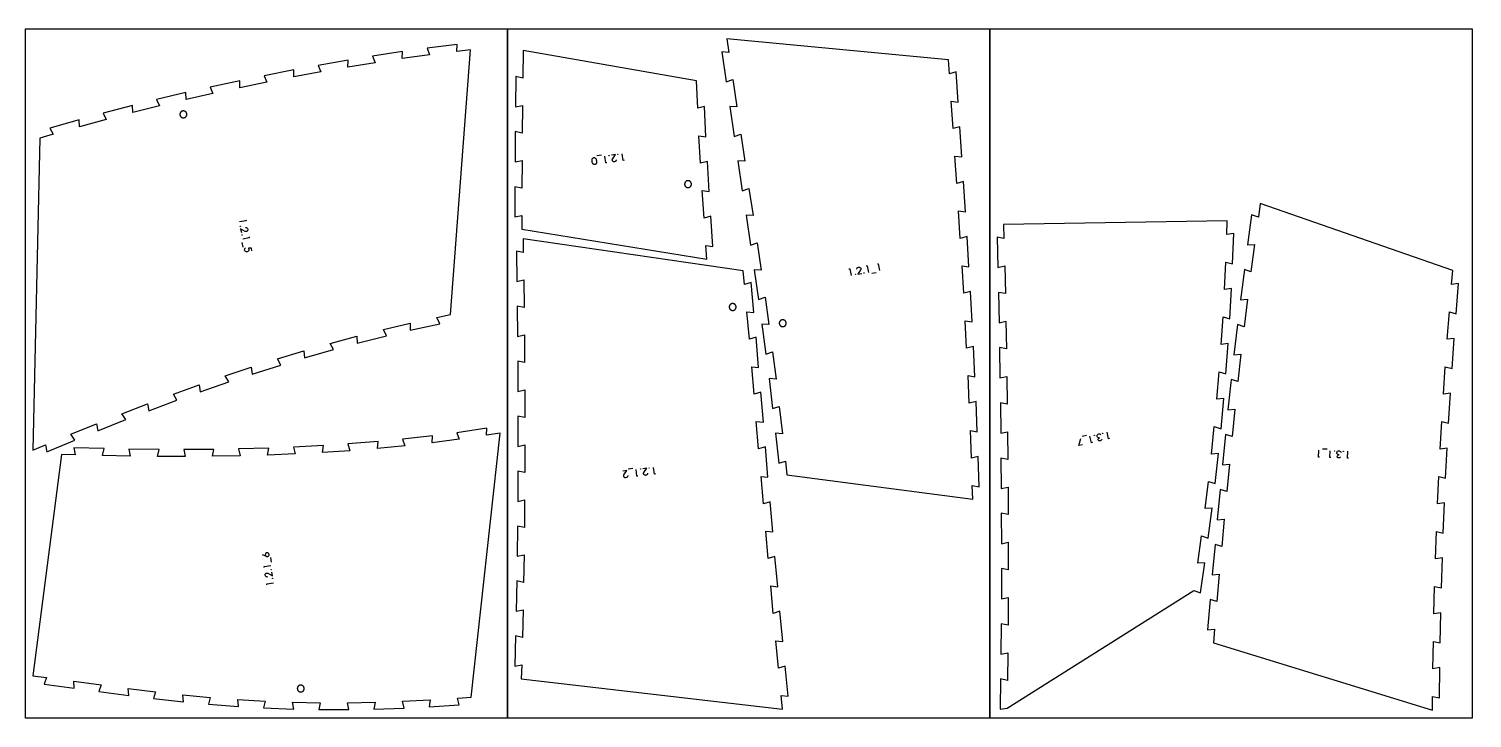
# Model space of a CAD drawing. Header units: millimetres. Extents: x -7040 to -2840, y -1100 to 1000.
# Drawn here: x -4935 to -2840, y -1100 to -100 of the extents above; entities that cross this region are included whole.
import ezdxf

# ---------------------------------------------------------------- set-up
doc = ezdxf.new("R2010")
doc.units = ezdxf.units.MM
doc.header["$MEASUREMENT"] = 0
for name, color, linetype, true_color in [('Default', 18, 'Continuous', 0x000000), ('nest_recut pieces$l_engrave_text', 5, 'Continuous', 0x0000ff), ('nest_recut pieces$l_inner_cut', 3, 'Continuous', 0x00ff00), ('nest_recut pieces$l_outer_cut', 1, 'Continuous', 0xff0000)]:
    doc.layers.add(name, color=color, linetype=linetype, true_color=true_color)

msp = doc.modelspace()

# ---------------------------------------------------------------- linework, layer by layer
at = {"layer": 'Default'}
for points in [[(-4940.5, -1100), (-4940.5, -100), (-4240.5, -100), (-4240.5, -1100)], [(-4240.5, -1100), (-4240.5, -100), (-3540.5, -100), (-3540.5, -1100)], [(-3540.5, -1100), (-3540.5, -100), (-2840.5, -100), (-2840.5, -1100)]]:
    msp.add_lwpolyline(points, close=True, dxfattribs=at)
at = {"layer": 'nest_recut pieces$l_engrave_text'}
for points in [[(-4113.8, -287), (-4113.2, -287.4), (-4112.6, -288.1), (-4112.1, -289.1), (-4112.1, -289.2), (-4112, -289.4), (-4111.9, -289.7), (-4111.8, -290.1), (-4111.6, -291.3), (-4111.4, -292.5), (-4111.4, -293), (-4111.4, -293.4), (-4111.4, -293.7), (-4111.4, -293.8), (-4111.7, -295), (-4111.9, -295.5), (-4112.1, -295.8), (-4112.6, -296.4), (-4113.2, -296.8), (-4113.9, -297), (-4114.7, -297), (-4115.5, -296.8), (-4116, -296.4), (-4116.6, -295.8), (-4117, -295.2), (-4117.3, -294.4), (-4117.6, -293.7), (-4117.7, -292.7), (-4117.9, -291.7), (-4118, -290.8), (-4117.9, -290), (-4117.9, -289.4), (-4117.7, -288.7), (-4117.4, -288.1), (-4116.9, -287.5), (-4116.5, -287.2), (-4116, -286.9), (-4115.4, -286.7), (-4114.6, -286.7)], [(-4093.2, -284.3), (-4093.3, -284.3), (-4093.4, -284.1), (-4093.4, -283.9), (-4093.2, -283.8), (-4093.1, -283.9), (-4093, -284.1), (-4093, -284.2)], [(-4080.5, -282.5), (-4080.7, -282.5), (-4080.8, -282.3), (-4080.8, -282.1), (-4080.6, -282), (-4080.4, -282.1), (-4080.3, -282.2), (-4080.4, -282.4)], [(-4628.2, -386.4), (-4628.2, -386.6), (-4628.3, -386.7), (-4628.5, -386.6), (-4628.6, -386.5), (-4628.6, -386.3), (-4628.4, -386.2), (-4628.2, -386.3)], [(-4625.7, -398.9), (-4625.8, -399.1), (-4625.9, -399.2), (-4626.1, -399.2), (-4626.2, -399), (-4626.2, -398.9), (-4626, -398.8), (-4625.8, -398.8)], [(-3735.7, -456.1), (-3735.5, -456.1), (-3735.4, -456.3), (-3735.4, -456.5), (-3735.6, -456.6), (-3735.8, -456.5), (-3735.8, -456.4), (-3735.8, -456.2)], [(-3723.1, -453.9), (-3722.9, -454), (-3722.8, -454.1), (-3722.8, -454.3), (-3723, -454.4), (-3723.2, -454.4), (-3723.3, -454.2), (-3723.2, -454)], [(-3388.9, -690), (-3389.1, -689.9), (-3389.2, -689.8), (-3389.2, -689.6), (-3389, -689.5), (-3388.9, -689.5), (-3388.8, -689.7), (-3388.8, -689.9)], [(-3376.5, -687.1), (-3376.7, -687.1), (-3376.8, -686.9), (-3376.8, -686.7), (-3376.6, -686.6), (-3376.4, -686.6), (-3376.3, -686.8), (-3376.3, -687)], [(-3040.4, -712.7), (-3040.5, -712.6), (-3040.6, -712.4), (-3040.5, -712.3), (-3040.3, -712.2), (-3040.2, -712.3), (-3040.1, -712.5), (-3040.2, -712.6)], [(-3027.6, -713.2), (-3027.8, -713.1), (-3027.8, -712.9), (-3027.8, -712.7), (-3027.6, -712.7), (-3027.4, -712.8), (-3027.4, -712.9), (-3027.4, -713.1)], [(-4047.7, -739), (-4047.8, -738.9), (-4047.9, -738.8), (-4047.9, -738.6), (-4047.7, -738.5), (-4047.5, -738.6), (-4047.4, -738.7), (-4047.5, -738.9)], [(-4035, -737.4), (-4035.2, -737.4), (-4035.2, -737.2), (-4035.2, -737), (-4035, -737), (-4034.9, -737), (-4034.8, -737.2), (-4034.8, -737.3)], [(-4583.8, -884.7), (-4583.8, -884.6), (-4583.7, -884.5), (-4583.5, -884.5), (-4583.4, -884.7), (-4583.4, -884.8), (-4583.6, -884.9), (-4583.8, -884.9)], [(-4581.8, -897.4), (-4581.8, -897.2), (-4581.7, -897.1), (-4581.5, -897.1), (-4581.4, -897.3), (-4581.4, -897.4), (-4581.6, -897.5), (-4581.8, -897.5)]]:
    msp.add_lwpolyline(points, close=True, dxfattribs=at)
for points in [[(-4104.2, -283.4), (-4110.9, -284.4)], [(-4096.7, -294.2), (-4098.1, -294.4), (-4099.5, -284.7)], [(-4082.7, -289.8), (-4082.8, -290.3), (-4082.9, -291), (-4083.2, -291.5), (-4083.5, -291.9), (-4084.3, -292.6), (-4085.2, -292.9), (-4085.7, -293), (-4086.3, -292.9), (-4086.8, -292.7), (-4087.4, -292.4), (-4088.1, -291.6), (-4088.4, -291.1), (-4088.5, -290.6), (-4088.5, -289.6), (-4088.5, -289.3), (-4088.4, -289.2), (-4088.3, -288.8), (-4084.1, -282.5), (-4089.8, -283.4)], [(-4071.4, -290.6), (-4072.8, -290.8), (-4074.2, -281.1)], [(-4620.5, -376.9), (-4620.2, -378.3), (-4629.8, -380.1)], [(-4620.8, -388.2), (-4620.3, -388.3), (-4619.6, -388.4), (-4619, -388.6), (-4618.6, -388.9), (-4617.9, -389.6), (-4617.5, -390.6), (-4617.5, -391.1), (-4617.5, -391.7), (-4617.6, -392.2), (-4617.9, -392.7), (-4618.7, -393.5), (-4619.2, -393.8), (-4619.6, -394), (-4620.6, -394), (-4620.9, -394), (-4621.1, -394), (-4621.5, -393.8), (-4628, -389.9), (-4626.8, -395.6)], [(-4626.1, -410), (-4624.8, -416.7)], [(-4615.7, -401.9), (-4615.4, -403.4), (-4625, -405.2)], [(-4611.7, -421.8), (-4612.4, -418.2), (-4616.7, -418.1), (-4616.5, -418.7), (-4616.1, -419.5), (-4616, -420.3), (-4616, -421), (-4616.2, -421.6), (-4616.5, -422.2), (-4617, -422.7), (-4617.7, -423.2), (-4618.4, -423.3), (-4619.2, -423.4), (-4620, -423.3), (-4620.7, -422.9), (-4621.4, -422.5), (-4621.9, -421.8), (-4622.2, -420.9), (-4622.3, -420.2), (-4622.1, -419.3), (-4621.7, -418.6), (-4621.3, -418.2), (-4621, -417.9), (-4620.9, -417.8)], [(-3745, -448.3), (-3743.6, -448), (-3742, -457.7)], [(-3733.7, -448.7), (-3733.6, -448.3), (-3733.5, -447.6), (-3733.2, -447), (-3732.9, -446.6), (-3732.2, -446), (-3731.3, -445.6), (-3730.8, -445.5), (-3730.2, -445.6), (-3729.6, -445.7), (-3729.1, -446), (-3728.3, -446.8), (-3728, -447.3), (-3727.9, -447.7), (-3727.9, -448.7), (-3727.9, -449), (-3727.9, -449.2), (-3728.1, -449.6), (-3732.1, -456), (-3726.4, -455)], [(-3719.9, -443.9), (-3718.5, -443.7), (-3716.8, -453.3)], [(-3712, -454.5), (-3705.3, -453.4)], [(-3703.8, -441.1), (-3702.4, -440.9), (-3700.7, -450.5)], [(-3400, -690), (-3406.6, -691.5)], [(-3391.6, -700.1), (-3393, -700.5), (-3395.2, -690.9)], [(-3378.1, -695.4), (-3378.5, -696.4), (-3378.8, -696.9), (-3379.4, -697.5), (-3380.2, -697.8), (-3381.1, -697.8), (-3382, -697.6), (-3382.7, -697), (-3383.1, -696.2), (-3383.1, -695.2), (-3382.7, -694.4), (-3382, -693.8), (-3381.2, -693.3), (-3382.6, -693.3), (-3383.7, -693), (-3384.4, -692.4), (-3384.8, -691.5), (-3384.9, -690.8), (-3384.9, -690.1), (-3384.7, -689.5), (-3384.4, -689), (-3383.5, -688.2), (-3382.1, -687.7), (-3381.3, -687.6), (-3380.4, -688), (-3379.8, -688.5), (-3379.2, -689.2)], [(-3366.7, -694.4), (-3368.1, -694.7), (-3370.3, -685.2)], [(-3406.1, -703.5), (-3411.5, -704.7), (-3408.7, -694.1)], [(-3061.8, -721.2), (-3063.3, -721.2), (-3062.9, -711.4)], [(-3051.1, -709.9), (-3057.9, -709.6)], [(-3045.6, -721.8), (-3047, -721.8), (-3046.6, -712)], [(-3031.4, -720.8), (-3031.9, -721.6), (-3032.4, -722.1), (-3033.1, -722.4), (-3034, -722.5), (-3034.9, -722.3), (-3035.7, -721.8), (-3036.2, -721.1), (-3036.4, -720.2), (-3036.1, -719.3), (-3035.5, -718.6), (-3034.7, -718.2), (-3033.7, -718), (-3035.1, -717.6), (-3036.1, -717), (-3036.7, -716.2), (-3036.8, -715.3), (-3036.7, -714.6), (-3036.5, -713.9), (-3036.2, -713.4), (-3035.7, -712.9), (-3034.6, -712.4), (-3033.2, -712.3), (-3032.4, -712.5), (-3031.6, -713), (-3031.2, -713.6), (-3030.7, -714.5)], [(-3020.1, -722.8), (-3021.5, -722.7), (-3021.1, -712.9)], [(-4066.2, -748.2), (-4066.2, -748.7), (-4066.4, -749.4), (-4066.7, -749.9), (-4067, -750.3), (-4067.8, -750.9), (-4068.7, -751.3), (-4069.2, -751.3), (-4069.8, -751.2), (-4070.3, -751), (-4070.8, -750.8), (-4071.6, -749.9), (-4071.9, -749.4), (-4072, -748.9), (-4071.9, -747.9), (-4071.9, -747.6), (-4071.8, -747.5), (-4071.7, -747.1), (-4067.3, -740.9), (-4073.1, -741.6)], [(-4058.7, -737.8), (-4065.4, -738.7)], [(-4051.3, -748.8), (-4052.8, -749), (-4054, -739.3)], [(-4037.3, -744.7), (-4037.4, -745.2), (-4037.6, -745.9), (-4037.8, -746.4), (-4038.2, -746.8), (-4038.9, -747.4), (-4039.8, -747.7), (-4040.4, -747.8), (-4040.9, -747.7), (-4041.5, -747.5), (-4042, -747.2), (-4042.8, -746.4), (-4043, -745.9), (-4043.2, -745.4), (-4043.1, -744.4), (-4043.1, -744.1), (-4043, -744), (-4042.8, -743.5), (-4038.5, -737.4), (-4044.3, -738.1)], [(-4026, -745.7), (-4027.4, -745.9), (-4028.6, -736.2)], [(-4597, -862.7), (-4591.1, -865.2), (-4590.5, -865.4), (-4589.9, -865.6), (-4589.5, -865.6), (-4588.7, -865.5), (-4588, -865.2), (-4587.5, -864.8), (-4587, -864.1), (-4586.8, -863.4), (-4586.8, -862.6), (-4586.9, -861.9), (-4587.3, -861.2), (-4587.9, -860.6), (-4588.6, -860.2), (-4589.3, -860), (-4590, -860.1), (-4590.8, -860.4), (-4591.4, -860.8), (-4591.9, -861.5), (-4592.1, -862.3), (-4592.2, -863), (-4592, -863.8), (-4591.8, -864.3), (-4591.5, -864.7), (-4591.1, -865), (-4590.6, -865.4)], [(-4593.8, -881.4), (-4594, -880), (-4584.4, -878.4)], [(-4583.1, -873.7), (-4584.2, -867)], [(-4589.2, -895.3), (-4589.7, -895.2), (-4590.4, -895.1), (-4590.9, -894.8), (-4591.3, -894.5), (-4592, -893.8), (-4592.3, -892.8), (-4592.4, -892.3), (-4592.3, -891.7), (-4592.2, -891.2), (-4591.9, -890.7), (-4591.1, -889.9), (-4590.6, -889.6), (-4590.1, -889.5), (-4589.1, -889.5), (-4588.8, -889.5), (-4588.7, -889.6), (-4588.3, -889.7), (-4581.9, -893.8), (-4582.8, -888.1)], [(-4589.8, -906.6), (-4590, -905.2), (-4580.4, -903.7)]]:
    msp.add_lwpolyline(points, dxfattribs=at)
at = {"layer": 'nest_recut pieces$l_inner_cut'}
for points in [[(-4710.2, -229), (-4710, -228.9), (-4709.8, -228.9), (-4709.7, -228.8), (-4709.5, -228.8), (-4709.4, -228.7), (-4709.2, -228.7), (-4709, -228.6), (-4708.9, -228.5), (-4708.7, -228.4), (-4708.6, -228.4), (-4708.4, -228.3), (-4708.3, -228.2), (-4708.1, -228.1), (-4708, -228), (-4707.9, -227.9), (-4707.7, -227.7), (-4707.6, -227.6), (-4707.5, -227.5), (-4707.4, -227.4), (-4707.3, -227.2), (-4707.2, -227.1), (-4707.1, -227), (-4707, -226.8), (-4706.9, -226.7), (-4706.8, -226.5), (-4706.7, -226.4), (-4706.6, -226.2), (-4706.5, -226), (-4706.5, -225.9), (-4706.4, -225.7), (-4706.4, -225.6), (-4706.3, -225.4), (-4706.3, -225.2), (-4706.2, -225.1), (-4706.2, -224.9), (-4706.2, -224.7), (-4706.2, -224.5), (-4706.1, -224.4), (-4706.1, -224.2), (-4706.1, -224), (-4706.1, -223.8), (-4706.1, -223.7), (-4706.2, -223.5), (-4706.2, -223.3), (-4706.2, -223.2), (-4706.3, -223), (-4706.3, -222.8), (-4706.3, -222.7), (-4706.4, -222.5), (-4706.4, -222.3), (-4706.5, -222.2), (-4706.6, -222), (-4706.7, -221.8), (-4706.7, -221.7), (-4706.8, -221.5), (-4706.9, -221.4), (-4707, -221.2), (-4707.1, -221.1), (-4707.2, -221), (-4707.3, -220.8), (-4707.4, -220.7), (-4707.6, -220.6), (-4707.7, -220.5), (-4707.8, -220.3), (-4707.9, -220.2), (-4708.1, -220.1), (-4708.2, -220), (-4708.4, -219.9), (-4708.5, -219.8), (-4708.6, -219.7), (-4708.8, -219.6), (-4709, -219.6), (-4709.1, -219.5), (-4709.3, -219.4), (-4709.4, -219.4), (-4709.6, -219.3), (-4709.8, -219.3), (-4709.9, -219.2), (-4710.1, -219.2), (-4710.3, -219.1), (-4710.4, -219.1), (-4710.6, -219.1), (-4710.8, -219.1), (-4711, -219.1), (-4711.1, -219.1), (-4711.3, -219.1), (-4711.5, -219.1), (-4711.7, -219.1), (-4711.8, -219.1), (-4712, -219.1), (-4712.2, -219.2), (-4712.3, -219.2), (-4712.5, -219.3), (-4712.7, -219.3), (-4712.8, -219.4), (-4713, -219.4), (-4713.2, -219.5), (-4713.3, -219.6), (-4713.5, -219.6), (-4713.6, -219.7), (-4713.8, -219.8), (-4713.9, -219.9), (-4714.1, -220), (-4714.2, -220.1), (-4714.3, -220.2), (-4714.5, -220.3), (-4714.6, -220.5), (-4714.7, -220.6), (-4714.8, -220.7), (-4714.9, -220.8), (-4715.1, -221), (-4715.2, -221.1), (-4715.3, -221.2), (-4715.4, -221.4), (-4715.4, -221.5), (-4715.5, -221.7), (-4715.6, -221.8), (-4715.7, -222), (-4715.8, -222.2), (-4715.8, -222.3), (-4715.9, -222.5), (-4715.9, -222.7), (-4716, -222.8), (-4716, -223), (-4716.1, -223.2), (-4716.1, -223.3), (-4716.1, -223.5), (-4716.1, -223.7), (-4716.1, -223.8), (-4716.1, -224), (-4716.1, -224.2), (-4716.1, -224.4), (-4716.1, -224.5), (-4716.1, -224.7), (-4716.1, -224.9), (-4716, -225.1), (-4716, -225.2), (-4716, -225.4), (-4715.9, -225.6), (-4715.8, -225.7), (-4715.8, -225.9), (-4715.7, -226), (-4715.7, -226.2), (-4715.6, -226.4), (-4715.5, -226.5), (-4715.4, -226.7), (-4715.3, -226.8), (-4715.2, -227), (-4715.1, -227.1), (-4715, -227.2), (-4714.9, -227.4), (-4714.8, -227.5), (-4714.7, -227.6), (-4714.5, -227.7), (-4714.4, -227.9), (-4714.3, -228), (-4714.1, -228.1), (-4714, -228.2), (-4713.8, -228.3), (-4713.7, -228.4), (-4713.5, -228.4), (-4713.4, -228.5), (-4713.2, -228.6), (-4713.1, -228.7), (-4712.9, -228.7), (-4712.8, -228.8), (-4712.6, -228.8), (-4712.4, -228.9), (-4712.3, -228.9), (-4712.1, -229), (-4711.9, -229), (-4711.7, -229), (-4711.6, -229), (-4711.4, -229.1), (-4711.2, -229.1), (-4711, -229.1), (-4710.9, -229.1), (-4710.7, -229), (-4710.5, -229), (-4710.4, -229)], [(-3983.6, -326), (-3983.6, -326.1), (-3983.5, -326.3), (-3983.5, -326.5), (-3983.5, -326.6), (-3983.4, -326.8), (-3983.3, -327), (-3983.3, -327.1), (-3983.2, -327.3), (-3983.1, -327.5), (-3983.1, -327.6), (-3983, -327.8), (-3982.9, -327.9), (-3982.8, -328.1), (-3982.7, -328.2), (-3982.6, -328.3), (-3982.5, -328.5), (-3982.4, -328.6), (-3982.3, -328.7), (-3982.1, -328.9), (-3982, -329), (-3981.9, -329.1), (-3981.7, -329.2), (-3981.6, -329.3), (-3981.5, -329.4), (-3981.3, -329.5), (-3981.2, -329.6), (-3981, -329.7), (-3980.9, -329.7), (-3980.7, -329.8), (-3980.5, -329.9), (-3980.4, -330), (-3980.2, -330), (-3980, -330.1), (-3979.9, -330.1), (-3979.7, -330.1), (-3979.5, -330.2), (-3979.4, -330.2), (-3979.2, -330.2), (-3979, -330.2), (-3978.9, -330.3), (-3978.7, -330.3), (-3978.5, -330.3), (-3978.3, -330.2), (-3978.2, -330.2), (-3978, -330.2), (-3977.8, -330.2), (-3977.6, -330.2), (-3977.5, -330.1), (-3977.3, -330.1), (-3977.1, -330), (-3977, -330), (-3976.8, -329.9), (-3976.7, -329.8), (-3976.5, -329.8), (-3976.3, -329.7), (-3976.2, -329.6), (-3976, -329.5), (-3975.9, -329.4), (-3975.7, -329.3), (-3975.6, -329.2), (-3975.5, -329.1), (-3975.3, -329), (-3975.2, -328.9), (-3975.1, -328.8), (-3975, -328.6), (-3974.9, -328.5), (-3974.7, -328.4), (-3974.6, -328.2), (-3974.5, -328.1), (-3974.4, -328), (-3974.4, -327.8), (-3974.3, -327.7), (-3974.2, -327.5), (-3974.1, -327.3), (-3974, -327.2), (-3974, -327), (-3973.9, -326.9), (-3973.9, -326.7), (-3973.8, -326.5), (-3973.8, -326.4), (-3973.7, -326.2), (-3973.7, -326), (-3973.7, -325.9), (-3973.7, -325.7), (-3973.7, -325.5), (-3973.7, -325.3), (-3973.7, -325.2), (-3973.7, -325), (-3973.7, -324.8), (-3973.7, -324.6), (-3973.7, -324.5), (-3973.7, -324.3), (-3973.8, -324.1), (-3973.8, -324), (-3973.9, -323.8), (-3973.9, -323.6), (-3974, -323.5), (-3974.1, -323.3), (-3974.1, -323.1), (-3974.2, -323), (-3974.3, -322.8), (-3974.4, -322.7), (-3974.5, -322.5), (-3974.6, -322.4), (-3974.7, -322.3), (-3974.8, -322.1), (-3974.9, -322), (-3975, -321.9), (-3975.1, -321.7), (-3975.2, -321.6), (-3975.4, -321.5), (-3975.5, -321.4), (-3975.6, -321.3), (-3975.8, -321.2), (-3975.9, -321.1), (-3976.1, -321), (-3976.2, -320.9), (-3976.4, -320.8), (-3976.5, -320.7), (-3976.7, -320.7), (-3976.8, -320.6), (-3977, -320.5), (-3977.2, -320.5), (-3977.3, -320.4), (-3977.5, -320.4), (-3977.7, -320.4), (-3977.8, -320.3), (-3978, -320.3), (-3978.2, -320.3), (-3978.4, -320.3), (-3978.5, -320.3), (-3978.7, -320.3), (-3978.9, -320.3), (-3979.1, -320.3), (-3979.2, -320.3), (-3979.4, -320.3), (-3979.6, -320.3), (-3979.7, -320.4), (-3979.9, -320.4), (-3980.1, -320.5), (-3980.2, -320.5), (-3980.4, -320.6), (-3980.6, -320.6), (-3980.7, -320.7), (-3980.9, -320.8), (-3981, -320.9), (-3981.2, -321), (-3981.3, -321), (-3981.5, -321.1), (-3981.6, -321.2), (-3981.8, -321.3), (-3981.9, -321.5), (-3982, -321.6), (-3982.2, -321.7), (-3982.3, -321.8), (-3982.4, -321.9), (-3982.5, -322.1), (-3982.6, -322.2), (-3982.7, -322.3), (-3982.8, -322.5), (-3982.9, -322.6), (-3983, -322.8), (-3983.1, -322.9), (-3983.2, -323.1), (-3983.2, -323.3), (-3983.3, -323.4), (-3983.4, -323.6), (-3983.4, -323.7), (-3983.5, -323.9), (-3983.5, -324.1), (-3983.5, -324.2), (-3983.6, -324.4), (-3983.6, -324.6), (-3983.6, -324.8), (-3983.6, -324.9), (-3983.6, -325.1), (-3983.7, -325.3), (-3983.6, -325.4), (-3983.6, -325.6), (-3983.6, -325.8)], [(-3918.8, -504.1), (-3918.7, -504.3), (-3918.7, -504.5), (-3918.7, -504.7), (-3918.6, -504.8), (-3918.6, -505), (-3918.5, -505.2), (-3918.5, -505.3), (-3918.4, -505.5), (-3918.3, -505.6), (-3918.3, -505.8), (-3918.2, -506), (-3918.1, -506.1), (-3918, -506.3), (-3917.9, -506.4), (-3917.8, -506.5), (-3917.7, -506.7), (-3917.6, -506.8), (-3917.5, -506.9), (-3917.3, -507.1), (-3917.2, -507.2), (-3917.1, -507.3), (-3917, -507.4), (-3916.8, -507.5), (-3916.7, -507.6), (-3916.5, -507.7), (-3916.4, -507.8), (-3916.2, -507.9), (-3916.1, -508), (-3915.9, -508.1), (-3915.8, -508.1), (-3915.6, -508.2), (-3915.5, -508.3), (-3915.3, -508.3), (-3915.1, -508.4), (-3915, -508.4), (-3914.8, -508.4), (-3914.6, -508.5), (-3914.4, -508.5), (-3914.3, -508.5), (-3914.1, -508.5), (-3913.9, -508.5), (-3913.7, -508.5), (-3913.6, -508.5), (-3913.4, -508.5), (-3913.2, -508.5), (-3913.1, -508.5), (-3912.9, -508.5), (-3912.7, -508.4), (-3912.5, -508.4), (-3912.4, -508.3), (-3912.2, -508.3), (-3912.1, -508.2), (-3911.9, -508.2), (-3911.7, -508.1), (-3911.6, -508), (-3911.4, -507.9), (-3911.3, -507.9), (-3911.1, -507.8), (-3911, -507.7), (-3910.8, -507.6), (-3910.7, -507.5), (-3910.6, -507.4), (-3910.4, -507.2), (-3910.3, -507.1), (-3910.2, -507), (-3910.1, -506.9), (-3910, -506.7), (-3909.8, -506.6), (-3909.7, -506.5), (-3909.6, -506.3), (-3909.5, -506.2), (-3909.5, -506), (-3909.4, -505.9), (-3909.3, -505.7), (-3909.2, -505.6), (-3909.2, -505.4), (-3909.1, -505.2), (-3909, -505.1), (-3909, -504.9), (-3908.9, -504.7), (-3908.9, -504.6), (-3908.9, -504.4), (-3908.8, -504.2), (-3908.8, -504.1), (-3908.8, -503.9), (-3908.8, -503.7), (-3908.8, -503.5), (-3908.8, -503.4), (-3908.8, -503.2), (-3908.8, -503), (-3908.8, -502.8), (-3908.9, -502.7), (-3908.9, -502.5), (-3908.9, -502.3), (-3909, -502.2), (-3909, -502), (-3909.1, -501.8), (-3909.2, -501.7), (-3909.2, -501.5), (-3909.3, -501.4), (-3909.4, -501.2), (-3909.5, -501), (-3909.5, -500.9), (-3909.6, -500.8), (-3909.7, -500.6), (-3909.8, -500.5), (-3910, -500.3), (-3910.1, -500.2), (-3910.2, -500.1), (-3910.3, -500), (-3910.4, -499.8), (-3910.6, -499.7), (-3910.7, -499.6), (-3910.8, -499.5), (-3911, -499.4), (-3911.1, -499.3), (-3911.3, -499.2), (-3911.4, -499.1), (-3911.6, -499.1), (-3911.7, -499), (-3911.9, -498.9), (-3912.1, -498.9), (-3912.2, -498.8), (-3912.4, -498.7), (-3912.6, -498.7), (-3912.7, -498.7), (-3912.9, -498.6), (-3913.1, -498.6), (-3913.2, -498.6), (-3913.4, -498.6), (-3913.6, -498.5), (-3913.8, -498.5), (-3913.9, -498.5), (-3914.1, -498.5), (-3914.3, -498.6), (-3914.4, -498.6), (-3914.6, -498.6), (-3914.8, -498.6), (-3915, -498.7), (-3915.1, -498.7), (-3915.3, -498.8), (-3915.5, -498.8), (-3915.6, -498.9), (-3915.8, -498.9), (-3915.9, -499), (-3916.1, -499.1), (-3916.2, -499.2), (-3916.4, -499.3), (-3916.5, -499.4), (-3916.7, -499.5), (-3916.8, -499.6), (-3917, -499.7), (-3917.1, -499.8), (-3917.2, -499.9), (-3917.3, -500), (-3917.5, -500.1), (-3917.6, -500.3), (-3917.7, -500.4), (-3917.8, -500.5), (-3917.9, -500.7), (-3918, -500.8), (-3918.1, -501), (-3918.2, -501.1), (-3918.3, -501.3), (-3918.3, -501.4), (-3918.4, -501.6), (-3918.5, -501.8), (-3918.5, -501.9), (-3918.6, -502.1), (-3918.6, -502.3), (-3918.7, -502.4), (-3918.7, -502.6), (-3918.7, -502.8), (-3918.8, -502.9), (-3918.8, -503.1), (-3918.8, -503.3), (-3918.8, -503.5), (-3918.8, -503.6), (-3918.8, -503.8), (-3918.8, -504)], [(-3836.2, -526.2), (-3836.3, -526), (-3836.3, -525.8), (-3836.3, -525.7), (-3836.4, -525.5), (-3836.5, -525.3), (-3836.5, -525.2), (-3836.6, -525), (-3836.7, -524.8), (-3836.7, -524.7), (-3836.8, -524.5), (-3836.9, -524.4), (-3837, -524.2), (-3837.1, -524.1), (-3837.2, -524), (-3837.3, -523.8), (-3837.4, -523.7), (-3837.5, -523.6), (-3837.7, -523.4), (-3837.8, -523.3), (-3837.9, -523.2), (-3838, -523.1), (-3838.2, -523), (-3838.3, -522.9), (-3838.5, -522.8), (-3838.6, -522.7), (-3838.8, -522.6), (-3838.9, -522.5), (-3839.1, -522.5), (-3839.2, -522.4), (-3839.4, -522.3), (-3839.6, -522.3), (-3839.7, -522.2), (-3839.9, -522.2), (-3840.1, -522.1), (-3840.2, -522.1), (-3840.4, -522.1), (-3840.6, -522), (-3840.8, -522), (-3840.9, -522), (-3841.1, -522), (-3841.3, -522), (-3841.4, -522), (-3841.6, -522), (-3841.8, -522.1), (-3842, -522.1), (-3842.1, -522.1), (-3842.3, -522.2), (-3842.5, -522.2), (-3842.6, -522.2), (-3842.8, -522.3), (-3843, -522.4), (-3843.1, -522.4), (-3843.3, -522.5), (-3843.4, -522.6), (-3843.6, -522.7), (-3843.7, -522.7), (-3843.9, -522.8), (-3844, -522.9), (-3844.2, -523), (-3844.3, -523.1), (-3844.4, -523.3), (-3844.6, -523.4), (-3844.7, -523.5), (-3844.8, -523.6), (-3844.9, -523.7), (-3845, -523.9), (-3845.2, -524), (-3845.3, -524.2), (-3845.4, -524.3), (-3845.4, -524.4), (-3845.5, -524.6), (-3845.6, -524.7), (-3845.7, -524.9), (-3845.8, -525.1), (-3845.8, -525.2), (-3845.9, -525.4), (-3845.9, -525.6), (-3846, -525.7), (-3846, -525.9), (-3846.1, -526.1), (-3846.1, -526.2), (-3846.1, -526.4), (-3846.1, -526.6), (-3846.1, -526.7), (-3846.2, -526.9), (-3846.2, -527.1), (-3846.2, -527.3), (-3846.1, -527.4), (-3846.1, -527.6), (-3846.1, -527.8), (-3846.1, -528), (-3846, -528.1), (-3846, -528.3), (-3845.9, -528.5), (-3845.9, -528.6), (-3845.8, -528.8), (-3845.8, -528.9), (-3845.7, -529.1), (-3845.6, -529.3), (-3845.5, -529.4), (-3845.5, -529.6), (-3845.4, -529.7), (-3845.3, -529.9), (-3845.2, -530), (-3845.1, -530.1), (-3845, -530.3), (-3844.8, -530.4), (-3844.7, -530.5), (-3844.6, -530.6), (-3844.5, -530.8), (-3844.3, -530.9), (-3844.2, -531), (-3844.1, -531.1), (-3843.9, -531.2), (-3843.8, -531.3), (-3843.6, -531.4), (-3843.5, -531.5), (-3843.3, -531.5), (-3843.2, -531.6), (-3843, -531.7), (-3842.8, -531.7), (-3842.7, -531.8), (-3842.5, -531.8), (-3842.3, -531.9), (-3842.2, -531.9), (-3842, -531.9), (-3841.8, -532), (-3841.6, -532), (-3841.5, -532), (-3841.3, -532), (-3841.1, -532), (-3841, -532), (-3840.8, -532), (-3840.6, -532), (-3840.4, -532), (-3840.3, -531.9), (-3840.1, -531.9), (-3839.9, -531.9), (-3839.8, -531.8), (-3839.6, -531.8), (-3839.4, -531.7), (-3839.3, -531.6), (-3839.1, -531.6), (-3838.9, -531.5), (-3838.8, -531.4), (-3838.6, -531.3), (-3838.5, -531.2), (-3838.3, -531.2), (-3838.2, -531.1), (-3838.1, -530.9), (-3837.9, -530.8), (-3837.8, -530.7), (-3837.7, -530.6), (-3837.6, -530.5), (-3837.4, -530.4), (-3837.3, -530.2), (-3837.2, -530.1), (-3837.1, -530), (-3837, -529.8), (-3836.9, -529.7), (-3836.8, -529.5), (-3836.7, -529.4), (-3836.7, -529.2), (-3836.6, -529.1), (-3836.5, -528.9), (-3836.5, -528.7), (-3836.4, -528.6), (-3836.4, -528.4), (-3836.3, -528.2), (-3836.3, -528.1), (-3836.2, -527.9), (-3836.2, -527.7), (-3836.2, -527.5), (-3836.2, -527.4), (-3836.2, -527.2), (-3836.2, -527), (-3836.2, -526.9), (-3836.2, -526.7), (-3836.2, -526.5), (-3836.2, -526.3)], [(-4541.6, -1052.1), (-4541.7, -1052.2), (-4541.9, -1052.2), (-4542.1, -1052.3), (-4542.2, -1052.3), (-4542.4, -1052.4), (-4542.6, -1052.4), (-4542.7, -1052.5), (-4542.9, -1052.5), (-4543, -1052.6), (-4543.2, -1052.7), (-4543.3, -1052.8), (-4543.5, -1052.9), (-4543.6, -1053), (-4543.8, -1053.1), (-4543.9, -1053.2), (-4544, -1053.3), (-4544.2, -1053.4), (-4544.3, -1053.5), (-4544.4, -1053.7), (-4544.5, -1053.8), (-4544.6, -1053.9), (-4544.8, -1054.1), (-4544.9, -1054.2), (-4545, -1054.3), (-4545, -1054.5), (-4545.1, -1054.6), (-4545.2, -1054.8), (-4545.3, -1054.9), (-4545.4, -1055.1), (-4545.4, -1055.3), (-4545.5, -1055.4), (-4545.5, -1055.6), (-4545.6, -1055.8), (-4545.6, -1055.9), (-4545.7, -1056.1), (-4545.7, -1056.3), (-4545.7, -1056.4), (-4545.7, -1056.6), (-4545.8, -1056.8), (-4545.8, -1057), (-4545.8, -1057.1), (-4545.8, -1057.3), (-4545.8, -1057.5), (-4545.7, -1057.7), (-4545.7, -1057.8), (-4545.7, -1058), (-4545.7, -1058.2), (-4545.6, -1058.3), (-4545.6, -1058.5), (-4545.5, -1058.7), (-4545.5, -1058.8), (-4545.4, -1059), (-4545.3, -1059.1), (-4545.3, -1059.3), (-4545.2, -1059.5), (-4545.1, -1059.6), (-4545, -1059.8), (-4544.9, -1059.9), (-4544.8, -1060), (-4544.7, -1060.2), (-4544.6, -1060.3), (-4544.5, -1060.4), (-4544.4, -1060.6), (-4544.2, -1060.7), (-4544.1, -1060.8), (-4544, -1060.9), (-4543.8, -1061), (-4543.7, -1061.1), (-4543.6, -1061.2), (-4543.4, -1061.3), (-4543.3, -1061.4), (-4543.1, -1061.5), (-4542.9, -1061.6), (-4542.8, -1061.7), (-4542.6, -1061.7), (-4542.5, -1061.8), (-4542.3, -1061.8), (-4542.1, -1061.9), (-4542, -1061.9), (-4541.8, -1062), (-4541.6, -1062), (-4541.5, -1062), (-4541.3, -1062.1), (-4541.1, -1062.1), (-4540.9, -1062.1), (-4540.8, -1062.1), (-4540.6, -1062.1), (-4540.4, -1062.1), (-4540.2, -1062.1), (-4540.1, -1062), (-4539.9, -1062), (-4539.7, -1062), (-4539.6, -1061.9), (-4539.4, -1061.9), (-4539.2, -1061.8), (-4539.1, -1061.8), (-4538.9, -1061.7), (-4538.7, -1061.7), (-4538.6, -1061.6), (-4538.4, -1061.5), (-4538.3, -1061.4), (-4538.1, -1061.3), (-4538, -1061.2), (-4537.8, -1061.1), (-4537.7, -1061), (-4537.6, -1060.9), (-4537.4, -1060.8), (-4537.3, -1060.7), (-4537.2, -1060.6), (-4537.1, -1060.4), (-4537, -1060.3), (-4536.8, -1060.2), (-4536.7, -1060), (-4536.6, -1059.9), (-4536.5, -1059.8), (-4536.5, -1059.6), (-4536.4, -1059.5), (-4536.3, -1059.3), (-4536.2, -1059.1), (-4536.1, -1059), (-4536.1, -1058.8), (-4536, -1058.7), (-4536, -1058.5), (-4535.9, -1058.3), (-4535.9, -1058.2), (-4535.9, -1058), (-4535.8, -1057.8), (-4535.8, -1057.6), (-4535.8, -1057.5), (-4535.8, -1057.3), (-4535.8, -1057.1), (-4535.8, -1056.9), (-4535.8, -1056.8), (-4535.8, -1056.6), (-4535.8, -1056.4), (-4535.8, -1056.3), (-4535.9, -1056.1), (-4535.9, -1055.9), (-4536, -1055.7), (-4536, -1055.6), (-4536.1, -1055.4), (-4536.1, -1055.3), (-4536.2, -1055.1), (-4536.3, -1054.9), (-4536.3, -1054.8), (-4536.4, -1054.6), (-4536.5, -1054.5), (-4536.6, -1054.3), (-4536.7, -1054.2), (-4536.8, -1054.1), (-4536.9, -1053.9), (-4537, -1053.8), (-4537.1, -1053.7), (-4537.3, -1053.5), (-4537.4, -1053.4), (-4537.5, -1053.3), (-4537.6, -1053.2), (-4537.8, -1053.1), (-4537.9, -1053), (-4538.1, -1052.9), (-4538.2, -1052.8), (-4538.4, -1052.7), (-4538.5, -1052.6), (-4538.7, -1052.5), (-4538.8, -1052.5), (-4539, -1052.4), (-4539.2, -1052.4), (-4539.3, -1052.3), (-4539.5, -1052.3), (-4539.7, -1052.2), (-4539.8, -1052.2), (-4540, -1052.1), (-4540.2, -1052.1), (-4540.3, -1052.1), (-4540.5, -1052.1), (-4540.7, -1052.1), (-4540.9, -1052.1), (-4541, -1052.1), (-4541.2, -1052.1), (-4541.4, -1052.1)]]:
    msp.add_lwpolyline(points, close=True, dxfattribs=at)
at = {"layer": 'nest_recut pieces$l_outer_cut'}
for points in [[(-4929.6, -711.1), (-4911.2, -703.5), (-4909.2, -713.5), (-4868.6, -696.7), (-4874.3, -688.2), (-4837.4, -673.1), (-4835.5, -683.2), (-4794.7, -666.9), (-4800.3, -658.3), (-4763.1, -643.9), (-4761.5, -654), (-4720.4, -638.6), (-4725.7, -629.9), (-4688.2, -616.4), (-4686.8, -626.5), (-4645.3, -612.2), (-4650.5, -603.4), (-4612.6, -590.8), (-4611.5, -601), (-4569.6, -587.7), (-4574.6, -578.8), (-4536.4, -567.3), (-4535.5, -577.5), (-4493.3, -565.4), (-4498, -556.4), (-4459.5, -546), (-4458.9, -556.2), (-4416.4, -545.4), (-4420.8, -536.2), (-4381.9, -527.1), (-4381.8, -537.3), (-4338.9, -527.9), (-4343, -518.6), (-4323.4, -514.6), (-4294.5, -130.4), (-4314.3, -132.7), (-4313.6, -122.5), (-4357.2, -128), (-4353.9, -137.7), (-4393.4, -143.2), (-4393, -133), (-4436.4, -139.6), (-4432.9, -149.2), (-4472.3, -155.6), (-4472, -145.4), (-4515.3, -152.9), (-4511.6, -162.4), (-4550.9, -169.7), (-4550.8, -159.5), (-4593.9, -167.9), (-4590.1, -177.3), (-4629.1, -185.3), (-4629.3, -175.2), (-4672.2, -184.4), (-4668.2, -193.8), (-4707.1, -202.6), (-4707.5, -192.4), (-4750.2, -202.5), (-4745.9, -211.8), (-4784.7, -221.4), (-4785.2, -211.3), (-4827.7, -222.3), (-4823.3, -231.5), (-4861.8, -242), (-4862.6, -231.8), (-4904.8, -243.9), (-4900.2, -252.9), (-4919.3, -258.6)], [(-3565.4, -782.5), (-3566, -762.6), (-3555.9, -764.2), (-3557.4, -720.3), (-3567.4, -722.7), (-3568.8, -682.8), (-3558.8, -684.4), (-3560.6, -640.5), (-3570.5, -642.9), (-3572.2, -603.1), (-3562.2, -604.6), (-3564.3, -560.8), (-3574.2, -563.2), (-3576.3, -523.4), (-3566.2, -524.8), (-3568.7, -481), (-3578.5, -483.5), (-3580.9, -443.7), (-3570.8, -445.1), (-3573.5, -401.3), (-3583.4, -403.9), (-3585.9, -364.1), (-3575.8, -365.4), (-3578.7, -321.6), (-3588.6, -324.3), (-3591.3, -284.5), (-3581.1, -285.8), (-3584.1, -242), (-3593.9, -244.6), (-3596.6, -204.8), (-3586.5, -206.2), (-3589.5, -162.4), (-3599.3, -165), (-3600.6, -145.1), (-3922.1, -114.3), (-3919.3, -134.1), (-3929.5, -133.5), (-3923.3, -177), (-3913.7, -173.6), (-3908, -213.1), (-3918.1, -212.6), (-3911.7, -256), (-3902.1, -252.6), (-3896.2, -292.1), (-3906.4, -291.6), (-3899.8, -335), (-3890.3, -331.5), (-3884.2, -371), (-3894.4, -370.5), (-3887.8, -413.9), (-3878.2, -410.4), (-3872.3, -449.9), (-3882.5, -449.4), (-3876.2, -492.8), (-3866.6, -489.4), (-3861.1, -529), (-3871.3, -528.3), (-3865.5, -571.8), (-3855.8, -568.5), (-3850.8, -608.1), (-3861, -607.3), (-3855.8, -650.9), (-3846.1, -647.8), (-3841.6, -687.4), (-3851.8, -686.5), (-3847, -730.2), (-3837.3, -727.1), (-3835.2, -746.9)], [(-4218, -131.5), (-4218.5, -171.4), (-4228.5, -169.3), (-4229, -213.2), (-4219, -211.3), (-4219.4, -251.2), (-4229.4, -249.1), (-4229.7, -293), (-4219.6, -291.1), (-4219.8, -331), (-4229.8, -329), (-4229.9, -372.9), (-4219.9, -370.9), (-4219.9, -390.8), (-3951.2, -434.3), (-3952.6, -414.4), (-3942.5, -415.7), (-3945.6, -371.9), (-3955.4, -374.5), (-3958, -334.7), (-3947.9, -336.1), (-3950.6, -292.3), (-3960.4, -294.9), (-3962.7, -255), (-3952.6, -256.5), (-3954.7, -212.7), (-3964.6, -215.2), (-3966.3, -175.3)], [(-3148, -353.2), (-3150.8, -373), (-3160.5, -369.7), (-3166.4, -413.4), (-3156.2, -412.7), (-3161.5, -452.5), (-3171.1, -449.2), (-3176.7, -493), (-3166.5, -492.3), (-3171.3, -532.1), (-3181, -528.9), (-3186.2, -572.7), (-3176, -571.9), (-3180.4, -611.7), (-3190.2, -608.7), (-3194.9, -652.5), (-3184.7, -651.6), (-3188.8, -691.5), (-3198.6, -688.5), (-3202.9, -732.4), (-3192.8, -731.4), (-3196.6, -771.3), (-3206.3, -768.3), (-3210.4, -812.3), (-3200.3, -811.2), (-3203.9, -851.1), (-3213.7, -848.2), (-3217.6, -892.2), (-3207.5, -891), (-3210.9, -931), (-3220.7, -928.1), (-3224.5, -972.1), (-3214.3, -970.9), (-3216, -990.9), (-2897.9, -1088.5), (-2897.8, -1068.5), (-2887.8, -1070.6), (-2887.4, -1026.7), (-2897.4, -1028.6), (-2896.8, -988.7), (-2886.8, -990.9), (-2885.9, -947), (-2896, -948.8), (-2895, -908.9), (-2885, -911.2), (-2883.7, -867.4), (-2893.7, -869.1), (-2892.3, -829.2), (-2882.4, -831.6), (-2880.6, -787.7), (-2890.7, -789.3), (-2888.9, -749.4), (-2879, -751.9), (-2876.7, -708.1), (-2886.8, -709.6), (-2884.6, -669.7), (-2874.7, -672.3), (-2872, -628.5), (-2882.1, -629.9), (-2879.4, -590.1), (-2869.6, -592.8), (-2866.5, -549), (-2876.6, -550.3), (-2873.5, -510.5), (-2863.7, -513.3), (-2860.1, -469.5), (-2870.3, -470.7), (-2868.6, -450.8)], [(-3520.7, -383.9), (-3520, -403.9), (-3530.1, -402.2), (-3528.8, -446.3), (-3518.9, -444), (-3517.9, -484.1), (-3528, -482.3), (-3527.1, -526.4), (-3517.1, -524.2), (-3516.4, -564.3), (-3526.5, -562.4), (-3525.8, -606.5), (-3515.8, -604.3), (-3515.3, -644.4), (-3525.3, -642.5), (-3524.8, -686.6), (-3514.8, -684.5), (-3514.4, -724.6), (-3524.5, -722.7), (-3524.1, -766.8), (-3514.1, -764.7), (-3513.8, -804.8), (-3523.9, -802.8), (-3523.7, -846.9), (-3513.7, -844.9), (-3513.7, -885), (-3523.7, -882.9), (-3523.8, -927), (-3513.8, -925), (-3514, -965.1), (-3524, -963), (-3524.4, -1007.1), (-3514.4, -1005.2), (-3514.9, -1045.3), (-3524.9, -1043.1), (-3525.7, -1087.2), (-3515.6, -1085.4), (-3244.6, -914.7), (-3235, -918.1), (-3228.5, -874.7), (-3238.7, -875.2), (-3233.2, -835.7), (-3223.5, -839), (-3217.9, -795.4), (-3228, -796.1), (-3223.2, -756.5), (-3213.5, -759.6), (-3208.6, -716), (-3218.8, -716.8), (-3214.7, -677.1), (-3205, -680.1), (-3200.9, -636.4), (-3211, -637.4), (-3207.7, -597.6), (-3197.8, -600.4), (-3194.6, -556.6), (-3204.7, -557.8), (-3202.1, -518), (-3192.2, -520.6), (-3189.7, -476.7), (-3199.8, -478.2), (-3198, -438.3), (-3188.1, -440.7), (-3186.5, -396.8), (-3196.6, -398.4), (-3196, -378.5)], [(-4218, -404.5), (-4217.7, -424.4), (-4227.7, -422.6), (-4227, -466.5), (-4217.1, -464.3), (-4216.5, -504.2), (-4226.6, -502.3), (-4226.1, -546.2), (-4216.1, -544.1), (-4215.8, -584), (-4225.8, -582.1), (-4225.6, -626), (-4215.6, -623.9), (-4215.5, -663.8), (-4225.5, -661.8), (-4225.5, -705.7), (-4215.5, -703.7), (-4215.6, -743.6), (-4225.6, -741.6), (-4225.9, -785.5), (-4215.8, -783.5), (-4216.2, -823.4), (-4226.2, -821.3), (-4226.7, -865.2), (-4216.7, -863.3), (-4217.3, -903.2), (-4227.3, -901), (-4228.1, -944.9), (-4218, -943.1), (-4218.9, -983), (-4228.9, -980.7), (-4230, -1024.6), (-4220, -1022.9), (-4220.6, -1042.8), (-3841.7, -1087), (-3843.6, -1067.2), (-3833.5, -1068.2), (-3837.7, -1024.5), (-3847.5, -1027.4), (-3851.3, -987.7), (-3841.1, -988.8), (-3845.2, -945), (-3855, -948), (-3858.6, -908.2), (-3848.5, -909.3), (-3852.5, -865.6), (-3862.2, -868.5), (-3865.8, -828.7), (-3855.7, -829.8), (-3859.5, -786.1), (-3869.3, -789), (-3872.7, -749.2), (-3862.6, -750.3), (-3866.3, -706.6), (-3876.1, -709.4), (-3879.5, -669.7), (-3869.3, -670.8), (-3873, -627.1), (-3882.8, -629.9), (-3886.2, -590.1), (-3876.1, -591.2), (-3879.8, -547.5), (-3889.6, -550.3), (-3893.1, -510.6), (-3883, -511.7), (-3886.8, -468), (-3896.6, -470.8), (-3898.4, -451)], [(-4251.5, -686.5), (-4271.2, -689.7), (-4270.6, -679.5), (-4314.1, -685.9), (-4310.6, -695.5), (-4350.2, -700.6), (-4349.4, -690.4), (-4393, -695.3), (-4389.9, -705), (-4429.6, -708.8), (-4428.4, -698.7), (-4472.2, -702.2), (-4469.4, -712), (-4509.2, -714.7), (-4507.7, -704.6), (-4551.5, -706.9), (-4549, -716.7), (-4588.9, -718.3), (-4587.2, -708.3), (-4631, -709.5), (-4628.8, -719.4), (-4668.7, -720.1), (-4666.7, -710.1), (-4710.6, -710.3), (-4708.6, -720.3), (-4748.5, -720.2), (-4746.4, -710.2), (-4790.2, -709.7), (-4788.4, -719.7), (-4828.3, -718.9), (-4826, -709), (-4869.9, -707.8), (-4868.1, -717.9), (-4888.1, -717.3), (-4929.6, -1038.6), (-4909.8, -1041.2), (-4913.2, -1050.8), (-4869.7, -1056.7), (-4870.3, -1046.5), (-4830.7, -1051.9), (-4834, -1061.5), (-4790.5, -1067.2), (-4791.2, -1057), (-4751.5, -1061.9), (-4754.6, -1071.6), (-4711, -1076.4), (-4711.9, -1066.3), (-4672.1, -1070), (-4674.9, -1079.8), (-4631.1, -1083.1), (-4632.3, -1073), (-4592.5, -1075.3), (-4594.9, -1085.2), (-4551, -1086.8), (-4552.6, -1076.8), (-4512.7, -1077.6), (-4514.7, -1087.5), (-4470.8, -1087.6), (-4472.8, -1077.6), (-4432.9, -1077), (-4434.5, -1087), (-4390.7, -1085.5), (-4393, -1075.6), (-4353.1, -1073.6), (-4354.5, -1083.7), (-4310.7, -1080.9), (-4313.3, -1071.1), (-4293.4, -1069.6)]]:
    msp.add_lwpolyline(points, close=True, dxfattribs=at)

doc.saveas('drawing.dxf')
